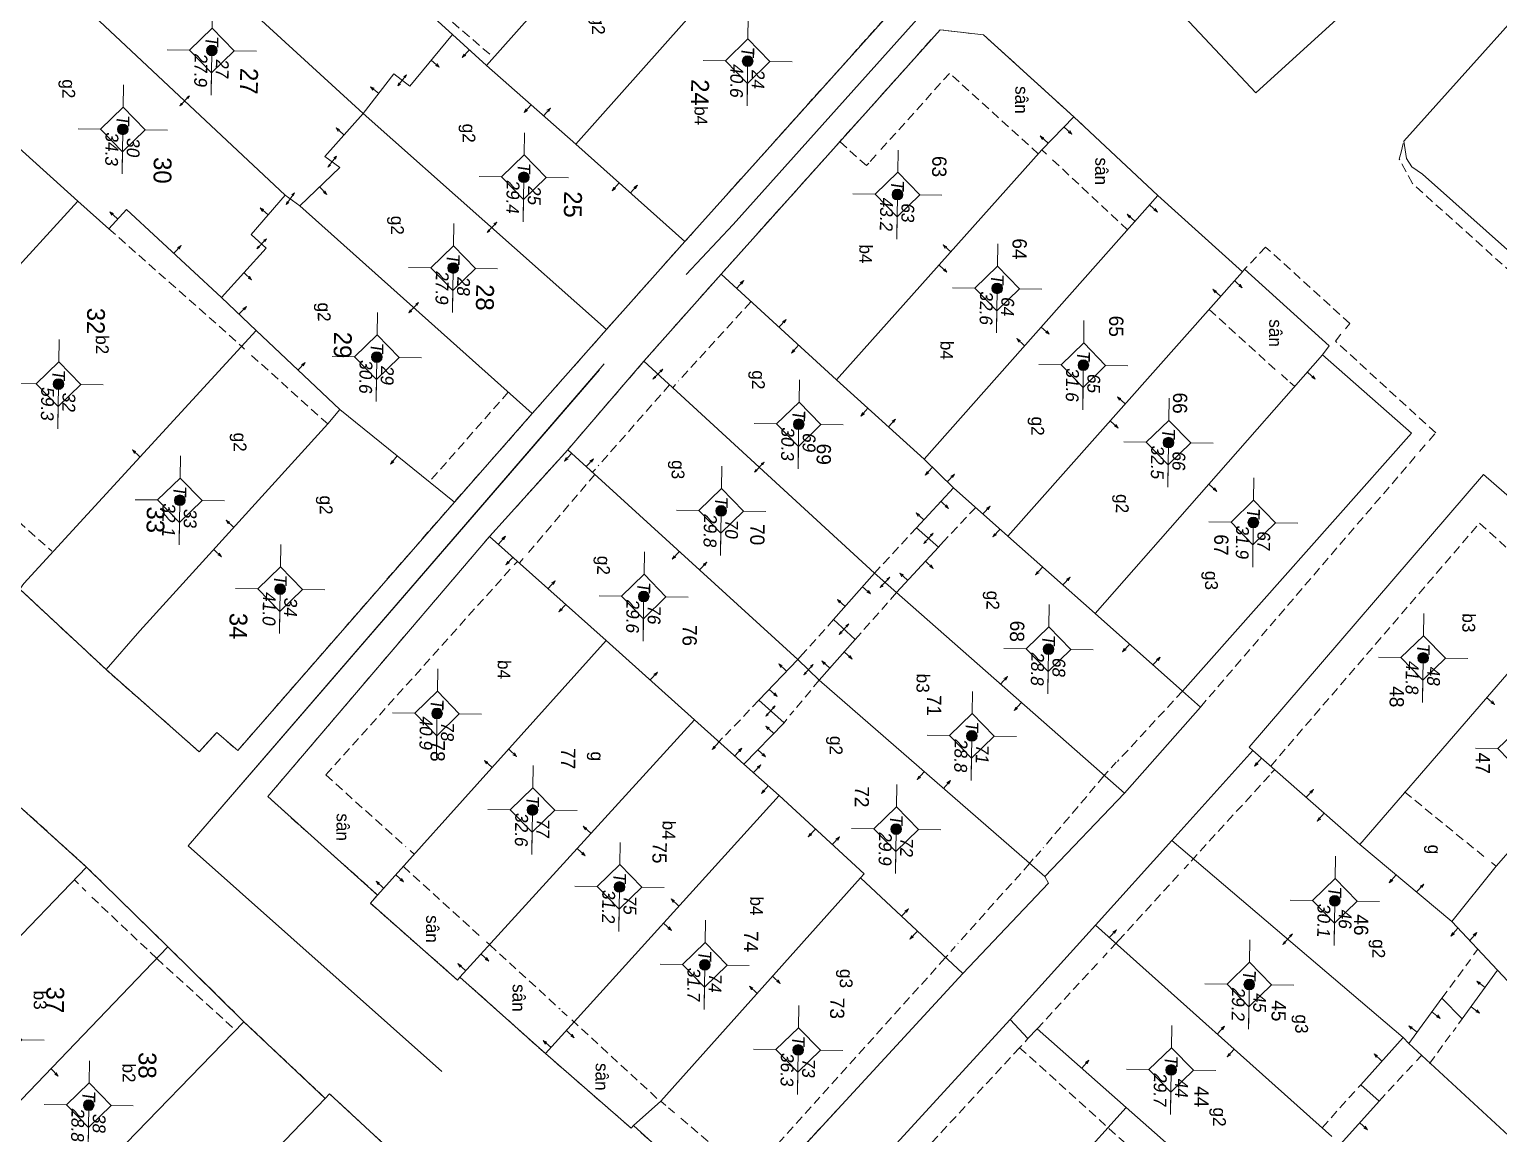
# Model space of a CAD drawing. Extents: x 601689 to 602595, y 1189742 to 1190763.
# Drawn here: x 601999.15 to 602040.35, y 1190643.84 to 1190674.8 of the extents above; entities that cross this region are included whole.
import ezdxf
from ezdxf.enums import TextEntityAlignment as Align

# ---------------------------------------------------------------- set-up
doc = ezdxf.new("R2010")
doc.units = 0
doc.header["$MEASUREMENT"] = 0
doc.linetypes.add('HIDDEN', pattern=[0.375, 0.25, -0.125])
for name, color, linetype in [('10', 250, 'Continuous'), ('11', 7, 'Continuous'), ('13', 7, 'Continuous'), ('14', 7, 'Continuous'), ('15', 7, 'Continuous'), ('16', 7, 'Continuous'), ('22', 7, 'Continuous'), ('53', 7, 'Continuous'), ('57', 7, 'Continuous')]:
    doc.layers.add(name, color=color, linetype=linetype)
doc.styles.add('TXT', font='vnshx.shx')

# ---------------------------------------------------------------- blocks, each defined once
blk = doc.blocks.new('NH3R')
at = {"layer": '16', "color": 7, "linetype": 'Continuous', "lineweight": 0}
for p, q in [((0, 0), (0.297, -0.005)), ((0.297, -0.005), (0.186, 0.031)), ((0.297, -0.005), (0.189, -0.033))]:
    blk.add_line(p, q, dxfattribs=at)
blk = doc.blocks.new('NH3')
at = {"layer": '16', "color": 7, "linetype": 'Continuous', "lineweight": 0}
for p, q in [((-0.199, -0.002), (-0.113, 0.021)), ((0.197, -0.012), (0.107, 0.015)), ((-0.199, -0.002), (0.197, -0.012)), ((-0.199, -0.002), (-0.116, -0.035)), ((0.197, -0.012), (0.104, -0.027))]:
    blk.add_line(p, q, dxfattribs=at)
blk = doc.blocks.new('*M2391239123912391')
at = {"layer": '13', "color": 3, "linetype": 'Continuous', "lineweight": 0}
blk.add_line((602184.455, 1189697.572), (602185.475, 1189697.572), dxfattribs=at)
at = {"layer": '13', "color": 3, "linetype": 'Continuous', "lineweight": 0, "style": 'TXT', "oblique": 7.6055}
for s, p in [('48', (602184.605, 1189697.872)), ('41.8', (602184.455, 1189697.272))]:
    blk.add_text(s, height=0.36, dxfattribs=at).set_placement(p, align=Align.MIDDLE_LEFT)
blk.add_text('T', height=0.36, dxfattribs=at).set_placement((602184.258, 1189697.572), align=Align.MIDDLE_RIGHT)
blk = doc.blocks.new('*M2393239323932393')
at = {"layer": '13', "color": 3, "linetype": 'Continuous', "lineweight": 0}
blk.add_line((602191.301, 1189695.193), (602192.321, 1189695.193), dxfattribs=at)
at = {"layer": '13', "color": 3, "linetype": 'Continuous', "lineweight": 0, "style": 'TXT', "oblique": 7.6055}
blk.add_text('T', height=0.36, dxfattribs=at).set_placement((602191.104, 1189695.193), align=Align.MIDDLE_RIGHT)
for s, p in [('46', (602191.451, 1189695.493)), ('30.1', (602191.301, 1189694.893))]:
    blk.add_text(s, height=0.36, dxfattribs=at).set_placement(p, align=Align.MIDDLE_LEFT)
blk = doc.blocks.new('*M2396239623962396')
at = {"layer": '13', "color": 3, "linetype": 'Continuous', "lineweight": 0}
blk.add_line((602193.68, 1189692.83), (602194.7, 1189692.83), dxfattribs=at)
at = {"layer": '13', "color": 3, "linetype": 'Continuous', "lineweight": 0, "style": 'TXT', "oblique": 7.6055}
for s, p in [('45', (602193.83, 1189693.13)), ('29.2', (602193.68, 1189692.53))]:
    blk.add_text(s, height=0.36, dxfattribs=at).set_placement(p, align=Align.MIDDLE_LEFT)
blk.add_text('T', height=0.36, dxfattribs=at).set_placement((602193.483, 1189692.83), align=Align.MIDDLE_RIGHT)
blk = doc.blocks.new('*M2397239723972397')
at = {"layer": '13', "color": 3, "linetype": 'Continuous', "lineweight": 0}
blk.add_line((602180.727, 1189692.755), (602181.747, 1189692.755), dxfattribs=at)
at = {"layer": '13', "color": 3, "linetype": 'Continuous', "lineweight": 0, "style": 'TXT', "oblique": 7.6055}
blk.add_text('T', height=0.36, dxfattribs=at).set_placement((602180.53, 1189692.755), align=Align.MIDDLE_RIGHT)
for s, p in [('67', (602180.877, 1189693.055)), ('31.9', (602180.727, 1189692.455))]:
    blk.add_text(s, height=0.36, dxfattribs=at).set_placement(p, align=Align.MIDDLE_LEFT)
blk = doc.blocks.new('*M2401240124012401')
at = {"layer": '13', "color": 3, "linetype": 'Continuous', "lineweight": 0}
blk.add_line((602196.108, 1189690.673), (602197.128, 1189690.673), dxfattribs=at)
at = {"layer": '13', "color": 3, "linetype": 'Continuous', "lineweight": 0, "style": 'TXT', "oblique": 7.6055}
blk.add_text('T', height=0.36, dxfattribs=at).set_placement((602195.911, 1189690.673), align=Align.MIDDLE_RIGHT)
for s, p in [('44', (602196.258, 1189690.973)), ('29.7', (602196.108, 1189690.373))]:
    blk.add_text(s, height=0.36, dxfattribs=at).set_placement(p, align=Align.MIDDLE_LEFT)
blk = doc.blocks.new('*M2402240224022402')
at = {"layer": '13', "color": 3, "linetype": 'Continuous', "lineweight": 0}
blk.add_line((602178.522, 1189690.343), (602179.542, 1189690.343), dxfattribs=at)
at = {"layer": '13', "color": 3, "linetype": 'Continuous', "lineweight": 0, "style": 'TXT', "oblique": 7.6055}
for s, p in [('66', (602178.672, 1189690.643)), ('32.5', (602178.522, 1189690.043))]:
    blk.add_text(s, height=0.36, dxfattribs=at).set_placement(p, align=Align.MIDDLE_LEFT)
blk.add_text('T', height=0.36, dxfattribs=at).set_placement((602178.325, 1189690.343), align=Align.MIDDLE_RIGHT)
blk = doc.blocks.new('*M2406240624062406')
at = {"layer": '13', "color": 3, "linetype": 'Continuous', "lineweight": 0}
blk.add_line((602176.386, 1189687.926), (602177.406, 1189687.926), dxfattribs=at)
at = {"layer": '13', "color": 3, "linetype": 'Continuous', "lineweight": 0, "style": 'TXT', "oblique": 7.6055}
for s, p in [('65', (602176.536, 1189688.226)), ('31.6', (602176.386, 1189687.626))]:
    blk.add_text(s, height=0.36, dxfattribs=at).set_placement(p, align=Align.MIDDLE_LEFT)
blk.add_text('T', height=0.36, dxfattribs=at).set_placement((602176.189, 1189687.926), align=Align.MIDDLE_RIGHT)
blk = doc.blocks.new('*M2409240924092409')
at = {"layer": '13', "color": 3, "linetype": 'Continuous', "lineweight": 0}
blk.add_line((602184.362, 1189687.063), (602185.382, 1189687.063), dxfattribs=at)
at = {"layer": '13', "color": 3, "linetype": 'Continuous', "lineweight": 0, "style": 'TXT', "oblique": 7.6055}
for s, p in [('68', (602184.512, 1189687.363)), ('28.8', (602184.362, 1189686.763))]:
    blk.add_text(s, height=0.36, dxfattribs=at).set_placement(p, align=Align.MIDDLE_LEFT)
blk.add_text('T', height=0.36, dxfattribs=at).set_placement((602184.165, 1189687.063), align=Align.MIDDLE_RIGHT)
blk = doc.blocks.new('*M2410241024102410')
at = {"layer": '13', "color": 3, "linetype": 'Continuous', "lineweight": 0}
blk.add_line((602174.267, 1189685.48), (602175.287, 1189685.48), dxfattribs=at)
at = {"layer": '13', "color": 3, "linetype": 'Continuous', "lineweight": 0, "style": 'TXT', "oblique": 7.6055}
for s, p in [('64', (602174.417, 1189685.78)), ('32.6', (602174.267, 1189685.18))]:
    blk.add_text(s, height=0.36, dxfattribs=at).set_placement(p, align=Align.MIDDLE_LEFT)
blk.add_text('T', height=0.36, dxfattribs=at).set_placement((602174.07, 1189685.48), align=Align.MIDDLE_RIGHT)
blk = doc.blocks.new('*M2411241124112411')
at = {"layer": '13', "color": 3, "linetype": 'Continuous', "lineweight": 0}
blk.add_line((602186.824, 1189684.95), (602187.844, 1189684.95), dxfattribs=at)
at = {"layer": '13', "color": 3, "linetype": 'Continuous', "lineweight": 0, "style": 'TXT', "oblique": 7.6055}
blk.add_text('T', height=0.36, dxfattribs=at).set_placement((602186.627, 1189684.95), align=Align.MIDDLE_RIGHT)
for s, p in [('71', (602186.974, 1189685.25)), ('28.8', (602186.824, 1189684.65))]:
    blk.add_text(s, height=0.36, dxfattribs=at).set_placement(p, align=Align.MIDDLE_LEFT)
blk = doc.blocks.new('*M2413241324132413')
at = {"layer": '13', "color": 3, "linetype": 'Continuous', "lineweight": 0}
blk.add_line((602189.467, 1189682.867), (602190.487, 1189682.867), dxfattribs=at)
at = {"layer": '13', "color": 3, "linetype": 'Continuous', "lineweight": 0, "style": 'TXT', "oblique": 7.6055}
blk.add_text('T', height=0.36, dxfattribs=at).set_placement((602189.27, 1189682.867), align=Align.MIDDLE_RIGHT)
for s, p in [('72', (602189.617, 1189683.167)), ('29.9', (602189.467, 1189682.567))]:
    blk.add_text(s, height=0.36, dxfattribs=at).set_placement(p, align=Align.MIDDLE_LEFT)
blk = doc.blocks.new('*M2414241424142414')
at = {"layer": '13', "color": 3, "linetype": 'Continuous', "lineweight": 0}
blk.add_line((602171.678, 1189682.643), (602172.698, 1189682.643), dxfattribs=at)
at = {"layer": '13', "color": 3, "linetype": 'Continuous', "lineweight": 0, "style": 'TXT', "oblique": 7.6055}
for s, p in [('63', (602171.828, 1189682.943)), ('43.2', (602171.678, 1189682.343))]:
    blk.add_text(s, height=0.36, dxfattribs=at).set_placement(p, align=Align.MIDDLE_LEFT)
blk.add_text('T', height=0.36, dxfattribs=at).set_placement((602171.481, 1189682.643), align=Align.MIDDLE_RIGHT)
blk = doc.blocks.new('*M2417241724172417')
at = {"layer": '13', "color": 3, "linetype": 'Continuous', "lineweight": 0}
blk.add_line((602195.699, 1189680.208), (602196.719, 1189680.208), dxfattribs=at)
at = {"layer": '13', "color": 3, "linetype": 'Continuous', "lineweight": 0, "style": 'TXT', "oblique": 7.6055}
for s, p in [('73', (602195.849, 1189680.508)), ('36.3', (602195.699, 1189679.908))]:
    blk.add_text(s, height=0.36, dxfattribs=at).set_placement(p, align=Align.MIDDLE_LEFT)
blk.add_text('T', height=0.36, dxfattribs=at).set_placement((602195.502, 1189680.208), align=Align.MIDDLE_RIGHT)
blk = doc.blocks.new('*M2418241824182418')
at = {"layer": '13', "color": 3, "linetype": 'Continuous', "lineweight": 0}
blk.add_line((602178.159, 1189679.968), (602179.179, 1189679.968), dxfattribs=at)
at = {"layer": '13', "color": 3, "linetype": 'Continuous', "lineweight": 0, "style": 'TXT', "oblique": 7.6055}
blk.add_text('T', height=0.36, dxfattribs=at).set_placement((602177.962, 1189679.968), align=Align.MIDDLE_RIGHT)
for s, p in [('69', (602178.309, 1189680.268)), ('30.3', (602178.159, 1189679.668))]:
    blk.add_text(s, height=0.36, dxfattribs=at).set_placement(p, align=Align.MIDDLE_LEFT)
blk = doc.blocks.new('*M2420242024202420')
at = {"layer": '13', "color": 3, "linetype": 'Continuous', "lineweight": 0}
blk.add_line((602180.618, 1189677.831), (602181.638, 1189677.831), dxfattribs=at)
at = {"layer": '13', "color": 3, "linetype": 'Continuous', "lineweight": 0, "style": 'TXT', "oblique": 7.6055}
for s, p in [('70', (602180.768, 1189678.131)), ('29.8', (602180.618, 1189677.531))]:
    blk.add_text(s, height=0.36, dxfattribs=at).set_placement(p, align=Align.MIDDLE_LEFT)
blk.add_text('T', height=0.36, dxfattribs=at).set_placement((602180.421, 1189677.831), align=Align.MIDDLE_RIGHT)
blk = doc.blocks.new('*M2421242124212421')
at = {"layer": '13', "color": 3, "linetype": 'Continuous', "lineweight": 0}
blk.add_line((602193.35, 1189677.555), (602194.37, 1189677.555), dxfattribs=at)
at = {"layer": '13', "color": 3, "linetype": 'Continuous', "lineweight": 0, "style": 'TXT', "oblique": 7.6055}
blk.add_text('T', height=0.36, dxfattribs=at).set_placement((602193.153, 1189677.555), align=Align.MIDDLE_RIGHT)
for s, p in [('74', (602193.5, 1189677.855)), ('31.7', (602193.35, 1189677.255))]:
    blk.add_text(s, height=0.36, dxfattribs=at).set_placement(p, align=Align.MIDDLE_LEFT)
blk = doc.blocks.new('*M2422242224222422')
at = {"layer": '13', "color": 3, "linetype": 'Continuous', "lineweight": 0}
blk.add_line((602183.049, 1189675.693), (602184.069, 1189675.693), dxfattribs=at)
at = {"layer": '13', "color": 3, "linetype": 'Continuous', "lineweight": 0, "style": 'TXT', "oblique": 7.6055}
for s, p in [('76', (602183.199, 1189675.993)), ('29.6', (602183.049, 1189675.393))]:
    blk.add_text(s, height=0.36, dxfattribs=at).set_placement(p, align=Align.MIDDLE_LEFT)
blk.add_text('T', height=0.36, dxfattribs=at).set_placement((602182.852, 1189675.693), align=Align.MIDDLE_RIGHT)
blk = doc.blocks.new('*M2423242324232423')
at = {"layer": '13', "color": 3, "linetype": 'Continuous', "lineweight": 0}
blk.add_line((602191.201, 1189675.134), (602192.221, 1189675.134), dxfattribs=at)
at = {"layer": '13', "color": 3, "linetype": 'Continuous', "lineweight": 0, "style": 'TXT', "oblique": 7.6055}
for s, p in [('75', (602191.351, 1189675.434)), ('31.2', (602191.201, 1189674.834))]:
    blk.add_text(s, height=0.36, dxfattribs=at).set_placement(p, align=Align.MIDDLE_LEFT)
blk.add_text('T', height=0.36, dxfattribs=at).set_placement((602191.004, 1189675.134), align=Align.MIDDLE_RIGHT)
blk = doc.blocks.new('*M2425242524252425')
at = {"layer": '13', "color": 3, "linetype": 'Continuous', "lineweight": 0}
blk.add_line((602189.08, 1189672.662), (602190.1, 1189672.662), dxfattribs=at)
at = {"layer": '13', "color": 3, "linetype": 'Continuous', "lineweight": 0, "style": 'TXT', "oblique": 7.6055}
for s, p in [('77', (602189.23, 1189672.962)), ('32.6', (602189.08, 1189672.362))]:
    blk.add_text(s, height=0.36, dxfattribs=at).set_placement(p, align=Align.MIDDLE_LEFT)
blk.add_text('T', height=0.36, dxfattribs=at).set_placement((602188.883, 1189672.662), align=Align.MIDDLE_RIGHT)
blk = doc.blocks.new('*M2426242624262426')
at = {"layer": '13', "color": 3, "linetype": 'Continuous', "lineweight": 0}
blk.add_line((602186.411, 1189669.946), (602187.431, 1189669.946), dxfattribs=at)
at = {"layer": '13', "color": 3, "linetype": 'Continuous', "lineweight": 0, "style": 'TXT', "oblique": 7.6055}
for s, p in [('78', (602186.561, 1189670.246)), ('40.9', (602186.411, 1189669.646))]:
    blk.add_text(s, height=0.36, dxfattribs=at).set_placement(p, align=Align.MIDDLE_LEFT)
blk.add_text('T', height=0.36, dxfattribs=at).set_placement((602186.214, 1189669.946), align=Align.MIDDLE_RIGHT)
blk = doc.blocks.new('CENTRD')
at = {"layer": '11', "linetype": 'Continuous', "lineweight": 0}
h = blk.add_hatch(color=2, dxfattribs=at)
edge = h.paths.add_edge_path()
edge.add_arc((0, 0), 0.15, 0, 360)
at = {"layer": '11', "color": 2, "linetype": 'Continuous', "lineweight": 0}
for p, q in [((0, 1.25), (0, 0.625)), ((0, 0.625), (-0.625, 0)), ((0.625, 0), (0, 0.625)), ((-0.625, 0), (-1.25, 0)), ((-0.625, 0), (0, -0.625)), ((0, -0.625), (0.625, 0)), ((1.25, 0), (0.625, 0)), ((0, -0.625), (0, -1.25))]:
    blk.add_line(p, q, dxfattribs=at)
blk.add_circle((0, 0), 0.15, dxfattribs=at)
blk = doc.blocks.new('*M2618261826182618')
at = {"layer": '13', "color": 3, "linetype": 'Continuous', "lineweight": 0}
blk.add_line((602167.997, 1189678.39), (602169.017, 1189678.39), dxfattribs=at)
at = {"layer": '13', "color": 3, "linetype": 'Continuous', "lineweight": 0, "style": 'TXT', "oblique": 7.6055}
blk.add_text('T', height=0.36, dxfattribs=at).set_placement((602167.8, 1189678.39), align=Align.MIDDLE_RIGHT)
for s, p in [('24', (602168.147, 1189678.69)), ('40.6', (602167.997, 1189678.09))]:
    blk.add_text(s, height=0.36, dxfattribs=at).set_placement(p, align=Align.MIDDLE_LEFT)
blk = doc.blocks.new('*M2623262326232623')
at = {"layer": '13', "color": 3, "linetype": 'Continuous', "lineweight": 0}
blk.add_line((602171.345, 1189672.163), (602172.365, 1189672.163), dxfattribs=at)
at = {"layer": '13', "color": 3, "linetype": 'Continuous', "lineweight": 0, "style": 'TXT', "oblique": 7.6055}
blk.add_text('T', height=0.36, dxfattribs=at).set_placement((602171.148, 1189672.163), align=Align.MIDDLE_RIGHT)
for s, p in [('25', (602171.495, 1189672.463)), ('29.4', (602171.345, 1189671.863))]:
    blk.add_text(s, height=0.36, dxfattribs=at).set_placement(p, align=Align.MIDDLE_LEFT)
blk = doc.blocks.new('*M2625262526252625')
at = {"layer": '13', "color": 3, "linetype": 'Continuous', "lineweight": 0}
blk.add_line((602173.919, 1189670.215), (602174.939, 1189670.215), dxfattribs=at)
at = {"layer": '13', "color": 3, "linetype": 'Continuous', "lineweight": 0, "style": 'TXT', "oblique": 7.6055}
for s, p in [('28', (602174.069, 1189670.515)), ('27.9', (602173.919, 1189669.915))]:
    blk.add_text(s, height=0.36, dxfattribs=at).set_placement(p, align=Align.MIDDLE_LEFT)
blk.add_text('T', height=0.36, dxfattribs=at).set_placement((602173.722, 1189670.215), align=Align.MIDDLE_RIGHT)
blk = doc.blocks.new('*M2630263026302630')
at = {"layer": '13', "color": 3, "linetype": 'Continuous', "lineweight": 0}
blk.add_line((602176.446, 1189668.113), (602177.466, 1189668.113), dxfattribs=at)
at = {"layer": '13', "color": 3, "linetype": 'Continuous', "lineweight": 0, "style": 'TXT', "oblique": 7.6055}
for s, p in [('29', (602176.596, 1189668.413)), ('30.6', (602176.446, 1189667.813))]:
    blk.add_text(s, height=0.36, dxfattribs=at).set_placement(p, align=Align.MIDDLE_LEFT)
blk.add_text('T', height=0.36, dxfattribs=at).set_placement((602176.249, 1189668.113), align=Align.MIDDLE_RIGHT)
blk = doc.blocks.new('*M2633263326332633')
at = {"layer": '13', "color": 3, "linetype": 'Continuous', "lineweight": 0}
blk.add_line((602182.989, 1189665.498), (602184.009, 1189665.498), dxfattribs=at)
at = {"layer": '13', "color": 3, "linetype": 'Continuous', "lineweight": 0, "style": 'TXT', "oblique": 7.6055}
for s, p in [('34', (602183.139, 1189665.798)), ('41.0', (602182.989, 1189665.198))]:
    blk.add_text(s, height=0.36, dxfattribs=at).set_placement(p, align=Align.MIDDLE_LEFT)
blk.add_text('T', height=0.36, dxfattribs=at).set_placement((602182.792, 1189665.498), align=Align.MIDDLE_RIGHT)
blk = doc.blocks.new('*M2638263826382638')
at = {"layer": '13', "color": 3, "linetype": 'Continuous', "lineweight": 0}
blk.add_line((602167.917, 1189663.361), (602168.937, 1189663.361), dxfattribs=at)
at = {"layer": '13', "color": 3, "linetype": 'Continuous', "lineweight": 0, "style": 'TXT', "oblique": 7.6055}
for s, p in [('27', (602168.067, 1189663.661)), ('27.9', (602167.917, 1189663.061))]:
    blk.add_text(s, height=0.36, dxfattribs=at).set_placement(p, align=Align.MIDDLE_LEFT)
blk.add_text('T', height=0.36, dxfattribs=at).set_placement((602167.72, 1189663.361), align=Align.MIDDLE_RIGHT)
blk = doc.blocks.new('*M2641264126412641')
at = {"layer": '13', "color": 3, "linetype": 'Continuous', "lineweight": 0}
blk.add_line((602180.541, 1189662.646), (602181.561, 1189662.646), dxfattribs=at)
at = {"layer": '13', "color": 3, "linetype": 'Continuous', "lineweight": 0, "style": 'TXT', "oblique": 7.6055}
blk.add_text('T', height=0.36, dxfattribs=at).set_placement((602180.344, 1189662.646), align=Align.MIDDLE_RIGHT)
for s, p in [('33', (602180.691, 1189662.946)), ('32.1', (602180.541, 1189662.346))]:
    blk.add_text(s, height=0.36, dxfattribs=at).set_placement(p, align=Align.MIDDLE_LEFT)
blk = doc.blocks.new('*M2645264526452645')
at = {"layer": '13', "color": 3, "linetype": 'Continuous', "lineweight": 0}
blk.add_line((602170.166, 1189660.898), (602171.186, 1189660.898), dxfattribs=at)
at = {"layer": '13', "color": 3, "linetype": 'Continuous', "lineweight": 0, "style": 'TXT', "oblique": 7.6055}
for s, p in [('30', (602170.316, 1189661.198)), ('34.3', (602170.166, 1189660.598))]:
    blk.add_text(s, height=0.36, dxfattribs=at).set_placement(p, align=Align.MIDDLE_LEFT)
blk.add_text('T', height=0.36, dxfattribs=at).set_placement((602169.969, 1189660.898), align=Align.MIDDLE_RIGHT)
blk = doc.blocks.new('*M2646264626462646')
at = {"layer": '13', "color": 3, "linetype": 'Continuous', "lineweight": 0}
blk.add_line((602197.538, 1189660.34), (602198.558, 1189660.34), dxfattribs=at)
at = {"layer": '13', "color": 3, "linetype": 'Continuous', "lineweight": 0, "style": 'TXT', "oblique": 7.6055}
for s, p in [('38', (602197.688, 1189660.64)), ('28.8', (602197.538, 1189660.04))]:
    blk.add_text(s, height=0.36, dxfattribs=at).set_placement(p, align=Align.MIDDLE_LEFT)
blk.add_text('T', height=0.36, dxfattribs=at).set_placement((602197.341, 1189660.34), align=Align.MIDDLE_RIGHT)
blk = doc.blocks.new('*M2650265026502650')
at = {"layer": '13', "color": 3, "linetype": 'Continuous', "lineweight": 0}
blk.add_line((602177.333, 1189659.198), (602178.353, 1189659.198), dxfattribs=at)
at = {"layer": '13', "color": 3, "linetype": 'Continuous', "lineweight": 0, "style": 'TXT', "oblique": 7.6055}
for s, p in [('32', (602177.483, 1189659.498)), ('59.3', (602177.333, 1189658.898))]:
    blk.add_text(s, height=0.36, dxfattribs=at).set_placement(p, align=Align.MIDDLE_LEFT)
blk.add_text('T', height=0.36, dxfattribs=at).set_placement((602177.136, 1189659.198), align=Align.MIDDLE_RIGHT)

msp = doc.modelspace()

# ---------------------------------------------------------------- linework, layer by layer
at = {"layer": '10', "color": 7, "linetype": 'Continuous', "lineweight": 0}
for p, q in [((602018.707, 1190681.355), (602011.964, 1190673.787)), ((602021.014, 1190678.943), (602014.474, 1190671.582)), ((602009.741, 1190675.817), (602011.015, 1190674.66)), ((602011.015, 1190674.66), (602011.964, 1190673.787)), ((602014.474, 1190671.582), (602011.964, 1190673.787)), ((601997.201, 1190672.969), (602000.511, 1190669.984)), ((602015.333, 1190666.39), (602008.505, 1190672.444)), ((602030.795, 1190670.148), (602028.435, 1190672.35)), ((602017.527, 1190668.85), (602014.474, 1190671.582)), ((602006.323, 1190670.154), (602006.729, 1190669.858)), ((602030.795, 1190670.148), (602024.243, 1190662.747)), ((602033.165, 1190668.005), (602030.795, 1190670.148)), ((601994.47, 1190663.396), (602000.511, 1190669.984)), ((602013.25, 1190664.028), (602006.729, 1190669.858)), ((602017.527, 1190668.85), (602015.333, 1190666.39)), ((602018.543, 1190667.936), (602016.38, 1190665.496)), ((602018.543, 1190667.936), (602021.784, 1190664.971)), ((602033.165, 1190668.005), (602026.584, 1190660.595)), ((602004.535, 1190667.288), (602005.511, 1190666.355)), ((602007.851, 1190664.142), (602005.511, 1190666.355)), ((602015.333, 1190666.39), (602013.25, 1190664.028)), ((602035.413, 1190665.674), (602029.033, 1190658.421)), ((602016.38, 1190665.496), (602014.246, 1190663.015)), ((602016.38, 1190665.496), (602022.849, 1190659.556)), ((602021.784, 1190664.971), (602024.243, 1190662.747)), ((602011.066, 1190661.549), (602007.851, 1190664.142)), ((602013.25, 1190664.028), (602011.066, 1190661.549)), ((602014.246, 1190663.015), (602012.053, 1190660.585)), ((602014.246, 1190663.015), (602020.696, 1190657.136)), ((602025.062, 1190661.946), (602024.243, 1190662.747)), ((602026.584, 1190660.595), (602025.062, 1190661.946)), ((602012.053, 1190660.585), (602015.323, 1190657.669)), ((602029.033, 1190658.421), (602026.584, 1190660.595)), ((602023.461, 1190659.008), (602022.849, 1190659.556)), ((602001.301, 1190656.852), (601998.882, 1190659.105)), ((602029.854, 1190653.39), (602023.461, 1190659.008)), ((602031.484, 1190656.248), (602029.033, 1190658.421)), ((602008.915, 1190650.528), (602015.323, 1190657.669)), ((602015.323, 1190657.669), (602017.802, 1190655.446)), ((602021.297, 1190656.557), (602020.696, 1190657.136)), ((602027.622, 1190651.051), (602021.297, 1190656.557)), ((602011.223, 1190648.226), (602017.802, 1190655.446)), ((602019.185, 1190654.197), (602017.802, 1190655.446)), ((602031.186, 1190652.061), (602033.451, 1190654.581)), ((602033.451, 1190654.581), (602036.455, 1190651.95)), ((602020.173, 1190653.323), (602019.185, 1190654.197)), ((602000.755, 1190651.309), (601998.483, 1190653.37)), ((602013.624, 1190646.083), (602020.173, 1190653.323)), ((602029.854, 1190653.39), (602027.622, 1190651.051)), ((602029.043, 1190649.681), (602031.186, 1190652.061)), ((602031.186, 1190652.061), (602037.672, 1190646.533)), ((602039.036, 1190649.784), (602036.455, 1190651.95)), ((602000.755, 1190651.309), (601993.592, 1190643.877)), ((602003.034, 1190649.078), (602000.755, 1190651.309)), ((602025.325, 1190648.332), (602022.452, 1190651.012)), ((602026.648, 1190647.044), (602029.043, 1190649.681)), ((602029.043, 1190649.681), (602035.673, 1190643.76)), ((602040.317, 1190648.426), (602039.036, 1190649.784)), ((601996.46, 1190642.248), (602003.034, 1190649.078)), ((602005.166, 1190646.979), (602003.034, 1190649.078)), ((602041.165, 1190647.515), (602040.317, 1190648.426)), ((602013.624, 1190646.083), (602011.223, 1190648.226)), ((602005.166, 1190646.979), (601998.166, 1190639.775)), ((602007.447, 1190644.827), (602005.166, 1190646.979)), ((602037.672, 1190646.533), (602037.829, 1190646.37)), ((602037.829, 1190646.37), (602044.564, 1190640.138)), ((602007.447, 1190644.827), (602001.075, 1190638.204)), ((602029.904, 1190644.569), (602032.285, 1190642.476))]:
    msp.add_line(p, q, dxfattribs=at)
for points in [[(602064.449, 1190680.497), (602054.623, 1190689.592), (602042.672, 1190677.225), (602037.686, 1190671.664), (602037.76, 1190671.183), (602037.916, 1190670.951), (602038.213, 1190670.746), (602047.994, 1190662.041), (602047.72, 1190661.725)], [(602017.527, 1190668.85), (602024.107, 1190676.191), (602021.014, 1190678.943)], [(602008.505, 1190672.444), (602002.707, 1190677.764), (602002.045, 1190678.323)], [(602038.007, 1190677.62), (602038.274, 1190677.336), (602033.544, 1190673.02), (602028.942, 1190677.924)], [(602006.323, 1190670.154), (602000.666, 1190675.452), (602000.024, 1190676.01)], [(602011.015, 1190674.66), (602009.816, 1190673.206), (602009.37, 1190673.552), (602008.505, 1190672.444)], [(602028.435, 1190672.35), (602025.906, 1190674.645), (602024.688, 1190674.792), (602018.543, 1190667.936)], [(602006.729, 1190669.858), (602007.854, 1190670.933), (602007.438, 1190671.238), (602008.505, 1190672.444)], [(602028.435, 1190672.35), (602027.542, 1190671.423), (602021.784, 1190664.971)], [(602004.535, 1190667.288), (602005.793, 1190668.671), (602005.368, 1190669.047), (602006.323, 1190670.154)], [(602000.511, 1190669.984), (602001.38, 1190669.212), (602001.868, 1190669.755), (602004.535, 1190667.288)], [(602035.413, 1190665.674), (602035.597, 1190665.932), (602033.226, 1190668.074), (602033.165, 1190668.005)], [(601998.882, 1190659.105), (601998.993, 1190659.264), (602005.511, 1190666.355)], [(602031.484, 1190656.248), (602037.904, 1190663.48), (602035.413, 1190665.674)], [(602001.301, 1190656.852), (602002.246, 1190657.939), (602007.515, 1190663.737), (602007.851, 1190664.142)], [(602043.049, 1190659.49), (602043.11, 1190659.549), (602039.928, 1190662.323), (602033.352, 1190654.672), (602033.451, 1190654.581)], [(602025.062, 1190661.946), (602024.027, 1190660.83), (602024.639, 1190660.282), (602023.461, 1190659.008)], [(602011.066, 1190661.549), (602004.99, 1190654.581), (602004.406, 1190655.09), (602003.909, 1190654.546), (602001.301, 1190656.852)], [(602008.915, 1190650.528), (602005.832, 1190653.29), (602012.053, 1190660.585)], [(602022.849, 1190659.556), (602021.701, 1190658.253), (602022.303, 1190657.694), (602021.297, 1190656.557)], [(602043.049, 1190659.49), (602042.308, 1190658.71), (602036.455, 1190651.95)], [(602020.696, 1190657.136), (602019.6, 1190655.991), (602020.311, 1190655.362), (602019.185, 1190654.197)], [(602045.448, 1190657.217), (602040.278, 1190651.337), (602039.036, 1190649.784)], [(602029.854, 1190653.39), (602031.988, 1190655.801), (602031.484, 1190656.248)], [(602022.452, 1190651.012), (602022.554, 1190651.121), (602020.173, 1190653.323)], [(602016.087, 1190644.069), (602016.856, 1190644.748), (602022.452, 1190651.012)], [(602027.622, 1190651.051), (602027.73, 1190650.859), (602025.325, 1190648.332)], [(602011.223, 1190648.226), (602011.152, 1190648.147), (602008.711, 1190650.3), (602008.915, 1190650.528)], [(602025.325, 1190648.332), (602018.981, 1190641.438), (602016.087, 1190644.069)], [(602040.317, 1190648.426), (602039.328, 1190647.06), (602038.757, 1190647.638), (602037.829, 1190646.37)], [(602023.396, 1190637.448), (602020.374, 1190640.189), (602026.648, 1190647.044)], [(602026.648, 1190647.044), (602027.15, 1190646.507), (602027.404, 1190646.774), (602029.904, 1190644.569)], [(602035.91, 1190643.547), (602036.997, 1190644.752), (602036.483, 1190645.209), (602037.672, 1190646.533)], [(602016.087, 1190644.069), (602016.025, 1190643.99), (602013.624, 1190646.083)], [(602009.82, 1190642.875), (602007.568, 1190644.956), (602007.447, 1190644.827)], [(602023.396, 1190637.448), (602024.105, 1190638.139), (602029.904, 1190644.569)]]:
    msp.add_lwpolyline(points, dxfattribs=at)
at = {"layer": '14', "color": 6, "linetype": 'HIDDEN', "lineweight": 0}
for p, q in [((602009.873, 1190675.975), (602012.167, 1190674.014)), ((602024.951, 1190673.568), (602022.961, 1190671.356)), ((602027.44, 1190671.314), (602024.951, 1190673.568)), ((602022.626, 1190670.981), (602021.875, 1190671.651)), ((602027.67, 1190671.301), (602027.542, 1190671.423)), ((602022.687, 1190671.05), (602022.626, 1190670.981)), ((602022.89, 1190671.287), (602022.718, 1190671.089)), ((602029.942, 1190669.18), (602027.769, 1190671.21)), ((602001.38, 1190669.212), (602005.106, 1190665.911)), ((602019.383, 1190667.164), (602017.353, 1190664.943)), ((602032.231, 1190666.949), (602034.167, 1190665.191)), ((602005.185, 1190665.839), (602005.106, 1190665.911)), ((602007.515, 1190663.737), (602005.293, 1190665.738)), ((602017.101, 1190664.835), (602015.1, 1190662.563)), ((602017.271, 1190664.844), (602017.19, 1190664.755)), ((602034.256, 1190665.12), (602034.424, 1190664.968)), ((602034.493, 1190664.907), (602034.631, 1190664.786)), ((602012.578, 1190664.628), (602010.363, 1190662.118)), ((601995.202, 1190664.236), (601999.777, 1190660.173)), ((602015.007, 1190662.324), (602013.085, 1190660.06)), ((602015.019, 1190662.474), (602014.937, 1190662.385)), ((602025.684, 1190661.398), (602024.791, 1190660.45)), ((602024.027, 1190660.83), (602022.849, 1190659.556)), ((602033.956, 1190654.144), (602039.809, 1190660.954)), ((602039.809, 1190660.954), (602042.328, 1190658.699)), ((602024.7, 1190660.351), (602024.639, 1190660.282)), ((602024.791, 1190660.45), (602024.7, 1190660.351)), ((602012.741, 1190659.785), (602012.833, 1190659.884)), ((602012.994, 1190659.961), (602012.892, 1190659.843)), ((602007.46, 1190653.897), (602012.66, 1190659.696)), ((602023.461, 1190659.008), (602022.303, 1190657.694)), ((602021.701, 1190658.253), (602020.818, 1190657.274)), ((602020.818, 1190657.274), (602020.696, 1190657.136)), ((602021.297, 1190656.557), (602020.637, 1190655.757)), ((602031.484, 1190656.248), (602029.657, 1190654.273)), ((602019.6, 1190655.991), (602018.9, 1190655.25)), ((602020.586, 1190655.698), (602020.474, 1190655.569)), ((602020.392, 1190655.46), (602020.311, 1190655.362)), ((602018.586, 1190654.935), (602018.484, 1190654.826)), ((602018.819, 1190655.171), (602018.667, 1190655.013)), ((602029.627, 1190654.253), (602029.485, 1190654.095)), ((602033.973, 1190653.944), (602034.064, 1190654.043)), ((602007.46, 1190653.897), (602009.703, 1190651.886)), ((602029.281, 1190653.868), (602027.574, 1190651.852)), ((602029.403, 1190654.006), (602029.281, 1190653.868)), ((602031.729, 1190651.484), (602033.973, 1190653.944)), ((602037.706, 1190653.423), (602040.02, 1190651.541)), ((602009.822, 1190651.775), (602009.94, 1190651.673)), ((602027.513, 1190651.773), (602027.37, 1190651.614)), ((602009.635, 1190651.327), (602011.838, 1190649.327)), ((602027.197, 1190651.416), (602025.187, 1190649.174)), ((602027.299, 1190651.545), (602027.197, 1190651.416)), ((602031.526, 1190651.267), (602031.648, 1190651.396)), ((602040.148, 1190651.439), (602040.278, 1190651.337)), ((602000.528, 1190650.842), (602000.41, 1190650.954)), ((602000.735, 1190650.639), (602000.627, 1190650.741)), ((602029.688, 1190649.252), (602031.414, 1190651.139)), ((602002.72, 1190648.752), (602000.863, 1190650.508)), ((602011.967, 1190649.215), (602012.056, 1190649.134)), ((602012.056, 1190649.134), (602014.031, 1190647.327)), ((602029.475, 1190649.025), (602029.617, 1190649.173)), ((602029.617, 1190649.173), (602029.688, 1190649.252)), ((602002.72, 1190648.752), (602004.942, 1190646.732)), ((602024.831, 1190648.769), (602019.317, 1190642.644)), ((602024.902, 1190648.848), (602024.831, 1190648.769)), ((602025.105, 1190649.085), (602024.983, 1190648.947)), ((602029.251, 1190648.768), (602029.373, 1190648.906)), ((602038.757, 1190647.638), (602039.562, 1190648.726)), ((602039.644, 1190648.855), (602039.765, 1190649.015)), ((602027.404, 1190646.774), (602029.14, 1190648.66)), ((602014.08, 1190647.276), (602014.228, 1190647.144)), ((602014.356, 1190647.032), (602016.845, 1190644.738)), ((602039.226, 1190646.921), (602039.328, 1190647.06)), ((602039.073, 1190646.703), (602039.155, 1190646.812)), ((602026.916, 1190646.25), (602021.679, 1190640.591)), ((602026.977, 1190646.309), (602026.916, 1190646.25)), ((602026.916, 1190646.25), (602031.738, 1190641.893)), ((602027.15, 1190646.507), (602027.069, 1190646.418)), ((602038.411, 1190645.803), (602038.992, 1190646.604)), ((602036.997, 1190644.752), (602037.971, 1190645.808)), ((602038.042, 1190645.877), (602038.174, 1190646.025)), ((602035.397, 1190644.003), (602036.331, 1190645.041)), ((602036.412, 1190645.13), (602036.483, 1190645.209)), ((602016.994, 1190644.626), (602016.856, 1190644.748)), ((602017.241, 1190644.423), (602017.073, 1190644.566)), ((602019.317, 1190642.644), (602017.35, 1190644.331))]:
    msp.add_line(p, q, dxfattribs=at)
at = {"layer": '22', "color": 7, "linetype": 'HIDDEN', "lineweight": 0}
for p, q in [((602024.688, 1190674.792), (602018.543, 1190667.936)), ((602025.906, 1190674.645), (602024.688, 1190674.792)), ((602028.435, 1190672.35), (602025.906, 1190674.645)), ((602028.711, 1190672.096), (602028.435, 1190672.35)), ((602037.559, 1190671.166), (602037.611, 1190671.355)), ((602037.611, 1190671.355), (602037.686, 1190671.664)), ((602037.929, 1190670.48), (602037.559, 1190671.166)), ((602047.7, 1190661.696), (602037.929, 1190670.48)), ((602033.815, 1190668.697), (602033.226, 1190668.074)), ((602036.175, 1190666.554), (602033.815, 1190668.697)), ((602036.054, 1190666.406), (602036.175, 1190666.554)), ((602035.769, 1190666.059), (602035.952, 1190666.288)), ((602038.584, 1190663.491), (602035.769, 1190666.059)), ((602038.126, 1190662.967), (602038.299, 1190663.165)), ((602038.401, 1190663.274), (602038.584, 1190663.491)), ((602031.988, 1190655.801), (602038.024, 1190662.838)), ((602011.066, 1190661.549), (602004.99, 1190654.581)), ((602005.832, 1190653.29), (602012.053, 1190660.585)), ((602001.301, 1190656.852), (601998.882, 1190659.105)), ((602001.38, 1190656.781), (602001.301, 1190656.852)), ((602003.909, 1190654.546), (602001.38, 1190656.781)), ((602004.406, 1190655.09), (602003.909, 1190654.546)), ((602004.406, 1190655.09), (602004.99, 1190654.581)), ((602000.755, 1190651.309), (601998.483, 1190653.37)), ((602008.915, 1190650.528), (602005.832, 1190653.29)), ((602003.034, 1190649.078), (602000.755, 1190651.309)), ((602008.711, 1190650.3), (602008.915, 1190650.528)), ((602011.152, 1190648.147), (602008.711, 1190650.3)), ((602005.166, 1190646.979), (602003.034, 1190649.078)), ((602011.152, 1190648.147), (602011.223, 1190648.226)), ((602013.624, 1190646.083), (602011.223, 1190648.226)), ((602007.447, 1190644.827), (602005.166, 1190646.979)), ((602016.025, 1190643.99), (602013.624, 1190646.083)), ((602007.568, 1190644.956), (602007.447, 1190644.827)), ((602009.82, 1190642.875), (602007.568, 1190644.956)), ((602021.813, 1190644.52), (602018.981, 1190641.438)), ((602016.087, 1190644.069), (602016.025, 1190643.99)), ((602018.981, 1190641.438), (602016.087, 1190644.069)), ((602021.325, 1190643.997), (602018.981, 1190641.438))]:
    msp.add_line(p, q, dxfattribs=at)
for points in [[(602024.107, 1190676.191), (602017.527, 1190668.85), (602015.333, 1190666.39), (602013.25, 1190664.028), (602011.066, 1190661.549)], [(602018.543, 1190667.936), (602016.38, 1190665.496), (602014.246, 1190663.015), (602012.053, 1190660.585)]]:
    msp.add_lwpolyline(points, dxfattribs=at)
at = {"layer": '57', "color": 172, "linetype": 'Continuous', "lineweight": 0}
for points in [[(602017.563, 1190667.93), (602018.883, 1190669.332), (602025.81, 1190677.067), (602016.577, 1190684.924), (602005.772, 1190697.023)], [(602017.563, 1190667.93), (602018.883, 1190669.332), (602025.81, 1190677.067), (602016.577, 1190684.924), (602011.081, 1190691.079)], [(602010.717, 1190645.582), (602003.603, 1190651.91), (602015.27, 1190665.421)], [(602010.717, 1190645.582), (602003.603, 1190651.91), (602015.137, 1190665.253)]]:
    msp.add_lwpolyline(points, dxfattribs=at)

# ---------------------------------------------------------------- block references
at = {"layer": '11', "color": 2, "linetype": 'Continuous', "lineweight": 0, "rotation": 269.1680420500809}
for p in [(602004.264, 1190674.21), (602019.29, 1190673.911), (602001.769, 1190671.997), (602013.015, 1190670.654), (602023.489, 1190670.169), (602011.03, 1190668.109), (602026.288, 1190667.539), (602008.892, 1190665.613), (602028.703, 1190665.385), (601999.965, 1190664.855), (602020.721, 1190663.728), (602031.089, 1190663.214), (602003.366, 1190661.597), (602018.548, 1190661.3), (602033.469, 1190660.974), (602006.182, 1190659.108), (602016.375, 1190658.9), (602027.725, 1190657.422), (602038.231, 1190657.177), (602010.58, 1190655.622), (602025.576, 1190654.991), (602040.951, 1190654.625), (602013.257, 1190652.914), (602023.455, 1190652.379), (602015.698, 1190650.757), (602035.753, 1190650.366), (602018.087, 1190648.573), (602033.356, 1190648.021), (601998.313, 1190646.475), (602020.706, 1190646.186), (602031.164, 1190645.625), (602000.813, 1190644.636)]:
    msp.add_blockref('CENTRD', p, dxfattribs=at)
at = {"layer": '13', "color": 3, "linetype": 'Continuous', "lineweight": 0, "rotation": 269.1680420500809}
for name in ['*M2638263826382638', '*M2618261826182618', '*M2645264526452645', '*M2623262326232623', '*M2414241424142414', '*M2625262526252625', '*M2410241024102410', '*M2630263026302630', '*M2406240624062406', '*M2650265026502650', '*M2418241824182418', '*M2402240224022402', '*M2641264126412641', '*M2420242024202420', '*M2397239723972397', '*M2633263326332633', '*M2422242224222422', '*M2409240924092409', '*M2391239123912391', '*M2426242624262426', '*M2411241124112411', '*M2425242524252425', '*M2413241324132413', '*M2423242324232423', '*M2393239323932393', '*M2421242124212421', '*M2396239623962396', '*M2417241724172417', '*M2401240124012401', '*M2646264626462646']:
    msp.add_blockref(name, (-578790.27, 1810052.359), dxfattribs=at)
at = {"layer": '16', "color": 7, "linetype": 'Continuous', "lineweight": 0}
for name, p, rotation in [('NH3R', (602011.49, 1190674.223), 227.3570917908731), ('NH3R', (602008.943, 1190673.008), 142.1816040471961), ('NH3', (602003.499, 1190672.803), 46.88500253406288), ('NH3R', (602028.16, 1190672.064), 318.2452041740298), ('NH3', (602007.646, 1190671.086), 233.6814466151342), ('NH3R', (602015.688, 1190670.495), 228.1703085365555), ('NH3', (602006.462, 1190670.062), 56.47515300723251), ('NH3R', (602007.287, 1190670.39), 313.6954445154407), ('NH3R', (602015.995, 1190670.211), 48.17030853655546), ('NH3R', (602030.561, 1190669.881), 318.2452041740298), ('NH3', (602012.122, 1190669.244), 228.406367066794), ('NH3R', (602024.658, 1190668.192), 318.2452041740298), ('NH3R', (602005.164, 1190667.98), 317.6781682722907), ('NH3R', (602018.979, 1190667.54), 47.53660762012051), ('NH3R', (602032.942, 1190667.759), 318.2452041740298), ('NH3R', (602020.163, 1190666.454), 47.53660762012051), ('NH3', (602016.775, 1190665.13), 227.4423077765734), ('NH3R', (602034.987, 1190665.191), 318.2452041740298), ('NH3R', (602023.235, 1190663.661), 47.53660762012051), ('NH3R', (602029.458, 1190663.826), 318.2452041740298), ('NH3R', (602014.76, 1190662.548), 47.53660762012051), ('NH3', (602019.62, 1190662.521), 227.4423077765734), ('NH3R', (602024.885, 1190662.119), 47.53660762012051), ('NH3R', (602032.223, 1190662.048), 318.6619857641837), ('NH3R', (602025.882, 1190661.215), 47.53660762012051), ('NH3R', (602004.886, 1190660.833), 137.7346911443392), ('NH3R', (602004.317, 1190660.22), 317.7346911443393), ('NH3R', (602017.94, 1190659.644), 47.53660762012051), ('NH3R', (602028.125, 1190659.225), 47.53660762012051), ('NH3R', (602030.654, 1190656.98), 47.53660762012051), ('NH3R', (602040.012, 1190656.071), 318.9644597609028), ('NH3R', (602012.59, 1190654.617), 317.65926842378), ('NH3R', (602034.953, 1190653.27), 48.78538226816203), ('NH3R', (602014.513, 1190651.83), 317.65926842378), ('NH3R', (602009.422, 1190651.1), 317.65926842378), ('NH3R', (602038.047, 1190650.618), 48.78538226816203), ('NH3R', (602016.934, 1190649.737), 317.65926842378), ('NH3R', (602039.538, 1190649.257), 48.78538226816203), ('NH3R', (602011.812, 1190648.877), 317.65926842378), ('NH3R', (602019.984, 1190648.256), 317.65926842378), ('NH3R', (602039.97, 1190647.941), 144.1107990324889), ('NH3R', (602038.471, 1190647.252), 323.796048712833), ('NH3R', (602039.573, 1190647.396), 323.796048712833), ('NH3R', (602014.213, 1190646.734), 317.65926842378), ('NH3R', (602038.063, 1190646.687), 144.1107990324889), ('NH3R', (602037.072, 1190645.871), 138.0846459351288), ('NH3R', (602036.449, 1190644.149), 317.9617365925183)]:
    msp.add_blockref(name, p, dxfattribs=dict(at, rotation=rotation))
for name, p, xscale, yscale, rotation in [('NH3R', (602010.416, 1190673.938), 1.000001114920785, 1.000001114920785, 320.4522321966822), ('NH3', (602009.597, 1190673.379), 0.9999989405243184, 0.9999989405243184, 52.14446453976147), ('NH3R', (602013.219, 1190672.689), 0.9999986516373199, 0.9999986516373199, 228.7085490114459), ('NH3R', (602013.564, 1190672.374), 0.9999986516373199, 0.9999986516373199, 48.708549011446), ('NH3R', (602007.967, 1190671.842), 1.000002011872045, 1.000002011872045, 138.4913034713936), ('NH3R', (602027.715, 1190671.611), 1.00000151664021, 1.00000151664021, 138.3870649161315), ('NH3R', (602001.624, 1190669.488), 1.000002003523678, 1.000002003523678, 138.1035450968362), ('NH3R', (602005.846, 1190669.6), 1.000002628469327, 1.000002628469327, 139.2104212641259), ('NH3R', (602030.154, 1190669.417), 1.00000151664021, 1.00000151664021, 138.3870649161315), ('NH3', (602005.664, 1190668.783), 1.00000131129191, 1.00000131129191, 227.8677664767482), ('NH3R', (602003.201, 1190668.526), 0.999998965070764, 0.999998965070764, 47.22521236396426), ('NH3R', (602024.992, 1190668.558), 1.00000151664021, 1.00000151664021, 138.3870649161315), ('NH3R', (602032.556, 1190667.314), 1.00000151664021, 1.00000151664021, 138.3870649161315), ('NH3R', (602005.028, 1190666.822), 1.000001576715964, 1.000001576715964, 46.30906675211234), ('NH3', (602009.921, 1190667.005), 1.000001126055567, 1.000001126055567, 48.21664117784954), ('NH3R', (602027.524, 1190666.453), 0.9999987216879525, 0.9999987216879525, 318.4812902944527), ('NH3R', (602027.056, 1190665.929), 1.00000151664021, 1.00000151664021, 138.3870649161315), ('NH3R', (602020.717, 1190665.946), 1.000001170789849, 1.000001170789849, 228.4250908513741), ('NH3R', (602006.676, 1190665.249), 0.999997856750409, 0.999997856750409, 46.60154212535797), ('NH3R', (602029.875, 1190664.301), 1.00000151664021, 1.00000151664021, 138.3870649161315), ('NH3R', (602022.662, 1190664.179), 1.000001170789849, 1.000001170789849, 228.4250908513741), ('NH3R', (602002.252, 1190662.81), 1.000001710929587, 1.000001710929587, 137.413393074072), ('NH3R', (602009.463, 1190662.84), 1.00000131393737, 1.00000131393737, 231.0983442029677), ('NH3R', (602009.463, 1190662.84), 1.00000131393737, 1.00000131393737, 231.0983442029677), ('NH3R', (602014.355, 1190662.913), 1.000001170789849, 1.000001170789849, 228.4250908513741), ('NH3R', (602024.469, 1190662.525), 1.000001170789849, 1.000001170789849, 228.4250908513741), ('NH3R', (602024.707, 1190661.571), 0.9999987216879525, 0.9999987216879525, 318.4812902944527), ('NH3R', (602024.23, 1190661.047), 1.00000151664021, 1.00000151664021, 138.3870649161315), ('NH3', (602024.353, 1190660.537), 1.000001032521228, 1.000001032521228, 49.54195213832607), ('NH3R', (602026.366, 1190660.788), 1.000001170789849, 1.000001170789849, 228.4250908513741), ('NH3R', (602012.3, 1190660.371), 0.9999982353666756, 0.9999982353666756, 48.28323002403483), ('NH3R', (602012.715, 1190660.005), 1.000001334884198, 1.000001334884198, 227.914274695709), ('NH3R', (602017.377, 1190660.162), 1.000001170789849, 1.000001170789849, 228.4250908513741), ('NH3R', (602024.273, 1190659.888), 0.9999987216879525, 0.9999987216879525, 318.4812902944527), ('NH3', (602023.136, 1190659.303), 1.000001032521228, 1.000001032521228, 49.54195213832607), ('NH3R', (602023.776, 1190659.354), 1.00000151664021, 1.00000151664021, 138.3870649161315), ('NH3R', (602027.561, 1190659.722), 1.000001170789849, 1.000001170789849, 228.4250908513741), ('NH3R', (602013.693, 1190659.122), 0.9999982353666756, 0.9999982353666756, 48.28323002403483), ('NH3R', (602022.514, 1190659.171), 0.9999987216879525, 0.9999987216879525, 318.4812902944527), ('NH3R', (602014.197, 1190658.685), 1.000001334884198, 1.000001334884198, 227.914274695709), ('NH3R', (602022.026, 1190658.618), 1.00000151664021, 1.00000151664021, 138.3870649161315), ('NH3', (602021.987, 1190657.989), 1.000001032521228, 1.000001032521228, 49.54195213832607), ('NH3R', (602021.999, 1190657.348), 0.9999987216879525, 0.9999987216879525, 318.4812902944527), ('NH3R', (602030.002, 1190657.568), 1.000001170789849, 1.000001170789849, 228.4250908513741), ('NH3R', (602020.381, 1190656.811), 1.00000151664021, 1.00000151664021, 138.3870649161315), ('NH3', (602020.992, 1190656.852), 1.000001032521228, 1.000001032521228, 49.54195213832607), ('NH3R', (602021.592, 1190656.894), 1.00000151664021, 1.00000151664021, 138.3870649161315), ('NH3R', (602016.558, 1190656.562), 0.9999989445575684, 0.9999989445575684, 48.10374625995822), ('NH3R', (602026.376, 1190656.438), 0.9999981675386352, 0.9999981675386352, 48.54808169311048), ('NH3R', (602019.895, 1190656.297), 0.9999987216879525, 0.9999987216879525, 318.4812902944527), ('NH3', (602019.926, 1190655.696), 1.000001032521228, 1.000001032521228, 49.54195213832607), ('NH3R', (602026.96, 1190655.92), 1.000001735866278, 1.000001735866278, 228.9271558953528), ('NH3R', (602020.018, 1190655.065), 1.00000151664021, 1.00000151664021, 138.3870649161315), ('NH3R', (602018.494, 1190654.826), 1.000001334884198, 1.000001334884198, 227.914274695709), ('NH3R', (602018.928, 1190654.43), 0.9999989445575684, 0.9999989445575684, 48.10374625995822), ('NH3R', (602019.571, 1190654.601), 0.9999987216879525, 0.9999987216879525, 318.4812902944527), ('NH3R', (602012.124, 1190654.103), 1.000002003523678, 1.000002003523678, 138.1035450968362), ('NH3R', (602019.453, 1190653.963), 0.9999989445575684, 0.9999989445575684, 48.10374625995822), ('NH3R', (602033.698, 1190654.367), 1.000001276608212, 1.000001276608212, 229.9963375315736), ('NH3R', (602019.877, 1190653.597), 1.000001334884198, 1.000001334884198, 227.914274695709), ('NH3R', (602024.242, 1190653.987), 1.000001735866278, 1.000001735866278, 228.9271558953528), ('NH3R', (602024.777, 1190653.52), 0.9999981675386352, 0.9999981675386352, 48.54808169311048), ('NH3R', (602035.458, 1190652.823), 1.000001276608212, 1.000001276608212, 229.9963375315736), ('NH3R', (602014.898, 1190652.255), 1.000002003523678, 1.000002003523678, 138.1035450968362), ('NH3R', (602021.191, 1190652.379), 1.000001334884198, 1.000001334884198, 227.914274695709), ('NH3R', (602021.664, 1190651.943), 0.9999982353666756, 0.9999982353666756, 48.28323002403483), ('NH3R', (602009.087, 1190650.715), 1.000002003523678, 1.000002003523678, 138.1035450968362), ('NH3R', (602037.474, 1190651.096), 1.000001276608212, 1.000001276608212, 229.9963375315736), ('NH3R', (602017.361, 1190650.221), 1.000002003523678, 1.000002003523678, 138.1035450968362), ('NH3R', (602023.597, 1190649.925), 0.9999982353666756, 0.9999982353666756, 48.28323002403483), ('NH3R', (602024.041, 1190649.51), 1.000001334884198, 1.000001334884198, 227.914274695709), ('NH3R', (602029.429, 1190649.336), 1.000002788269996, 1.000002788269996, 48.59574423831042), ('NH3R', (602039.203, 1190649.602), 1.000001276608212, 1.000001276608212, 229.9963375315736), ('NH3', (602034.428, 1190649.297), 1.000001032521228, 1.000001032521228, 49.54195213832607), ('NH3R', (602011.385, 1190648.404), 1.000002003523678, 1.000002003523678, 138.1035450968362), ('NH3R', (602019.558, 1190647.771), 1.000002003523678, 1.000002003523678, 138.1035450968362), ('NH3R', (602032.463, 1190646.634), 1.000002788269996, 1.000002788269996, 48.59574423831042), ('NH3R', (602013.776, 1190646.251), 1.000002003523678, 1.000002003523678, 138.1035450968362), ('NH3R', (602032.936, 1190646.207), 0.999998881890402, 0.999998881890402, 227.9808368402347), ('NH3R', (602028.659, 1190645.676), 1.000002788269996, 1.000002788269996, 48.59574423831042), ('NH3R', (601999.747, 1190645.663), 0.9999986849224836, 0.9999986849224836, 316.0916000813754)]:
    msp.add_blockref(name, p, dxfattribs=dict(at, xscale=xscale, yscale=yscale, rotation=rotation))

# ---------------------------------------------------------------- texts
at = {"layer": '15', "color": 7, "linetype": 'Continuous', "lineweight": 0, "style": 'TXT'}
for s, rotation, p in [('g2', 270.5644, (602015.103, 1190675.188)), ('g2', 270.5644, (602000.248, 1190673.401)), ('s%%169n', 269.2144, (602026.977, 1190673.211)), ('b4', 270.5644, (602017.979, 1190672.649)), ('g2', 270.5644, (602011.471, 1190672.157)), ('s%%169n', 269.2144, (602029.219, 1190671.21)), ('g2', 270.5644, (602009.465, 1190669.575)), ('b4', 269.2144, (602022.605, 1190668.771)), ('g2', 270.5644, (602007.413, 1190667.143)), ('s%%169n', 269.2144, (602034.097, 1190666.673)), ('b2', 270.5644, (602001.19, 1190666.228)), ('b4', 269.2144, (602024.878, 1190666.07)), ('g2', 269.2144, (602019.596, 1190665.241)), ('g2', 269.2144, (602027.429, 1190663.944)), ('g2', 270.5644, (602005.052, 1190663.495)), ('g3', 269.2144, (602017.343, 1190662.723)), ('g2', 270.5644, (602007.468, 1190661.732)), ('g2', 269.2144, (602029.8, 1190661.772)), ('g2', 269.2144, (602015.255, 1190660.041)), ('g3', 269.2144, (602032.3, 1190659.617)), ('g2', 269.2144, (602026.172, 1190659.061)), ('b3', 269.2144, (602039.515, 1190658.428)), ('b4', 269.2144, (602012.465, 1190657.119)), ('b3', 269.2144, (602024.21, 1190656.737)), ('g2', 269.2144, (602021.777, 1190654.991)), ('g', 269.2144, (602015.07, 1190654.553)), ('s%%169n', 269.2144, (602007.946, 1190652.821)), ('b4', 269.2144, (602017.084, 1190652.615)), ('g', 269.2144, (602038.545, 1190651.941)), ('b4', 269.2144, (602019.544, 1190650.491)), ('s%%169n', 269.2144, (602010.457, 1190649.966)), ('g2', 269.2144, (602036.989, 1190649.292)), ('g3', 269.2144, (602022.057, 1190648.457)), ('s%%169n', 269.2144, (602012.881, 1190648.033)), ('b3', 270.5644, (601999.448, 1190647.851)), ('g3', 269.2144, (602034.83, 1190647.182)), ('s%%169n', 269.2144, (602015.21, 1190645.821)), ('b2', 270.5644, (602001.939, 1190645.807)), ('g2', 269.2144, (602032.524, 1190644.573))]:
    msp.add_text(s, height=0.36, rotation=rotation, dxfattribs=at).set_placement(p, align=Align.MIDDLE_LEFT)
at = {"layer": '53', "color": 200, "linetype": 'Continuous', "lineweight": 0, "style": 'TXT'}
for s, height, p in [('27', 0.5, (602005.312, 1190673.718)), ('24', 0.5, (602017.959, 1190673.405)), ('30', 0.5, (602002.888, 1190671.22)), ('63', 0.4, (602024.669, 1190671.252)), ('25', 0.5, (602014.396, 1190670.263)), ('64', 0.4, (602026.918, 1190668.941)), ('28', 0.5, (602011.93, 1190667.657)), ('32', 0.5, (602001.02, 1190666.996)), ('65', 0.4, (602029.629, 1190666.774)), ('29', 0.5, (602007.941, 1190666.322)), ('66', 0.4, (602031.419, 1190664.619)), ('69', 0.4, (602021.429, 1190663.186)), ('33', 0.5, (602002.693, 1190661.423)), ('70', 0.4, (602019.568, 1190660.932)), ('67', 0.4, (602032.574, 1190660.643)), ('34', 0.5, (602005.013, 1190658.441)), ('68', 0.4, (602026.851, 1190658.222)), ('76', 0.4, (602017.669, 1190658.107)), ('71', 0.4, (602024.523, 1190656.144)), ('48', 0.4, (602037.497, 1190656.385)), ('78', 0.4, (602010.604, 1190654.865)), ('77', 0.4, (602014.261, 1190654.655)), ('47', 0.4, (602039.911, 1190654.522)), ('72', 0.4, (602022.497, 1190653.581)), ('75', 0.4, (602016.825, 1190652.009)), ('46', 0.4, (602036.499, 1190649.989)), ('74', 0.4, (602019.391, 1190649.524)), ('37', 0.5, (601999.878, 1190647.961)), ('73', 0.4, (602021.806, 1190647.65)), ('45', 0.4, (602034.185, 1190647.581)), ('38', 0.5, (602002.464, 1190646.125)), ('44', 0.4, (602032.022, 1190645.17))]:
    msp.add_text(s, height=height, rotation=269.2144, dxfattribs=at).set_placement(p, align=Align.MIDDLE_LEFT)

doc.saveas('drawing.dxf')
